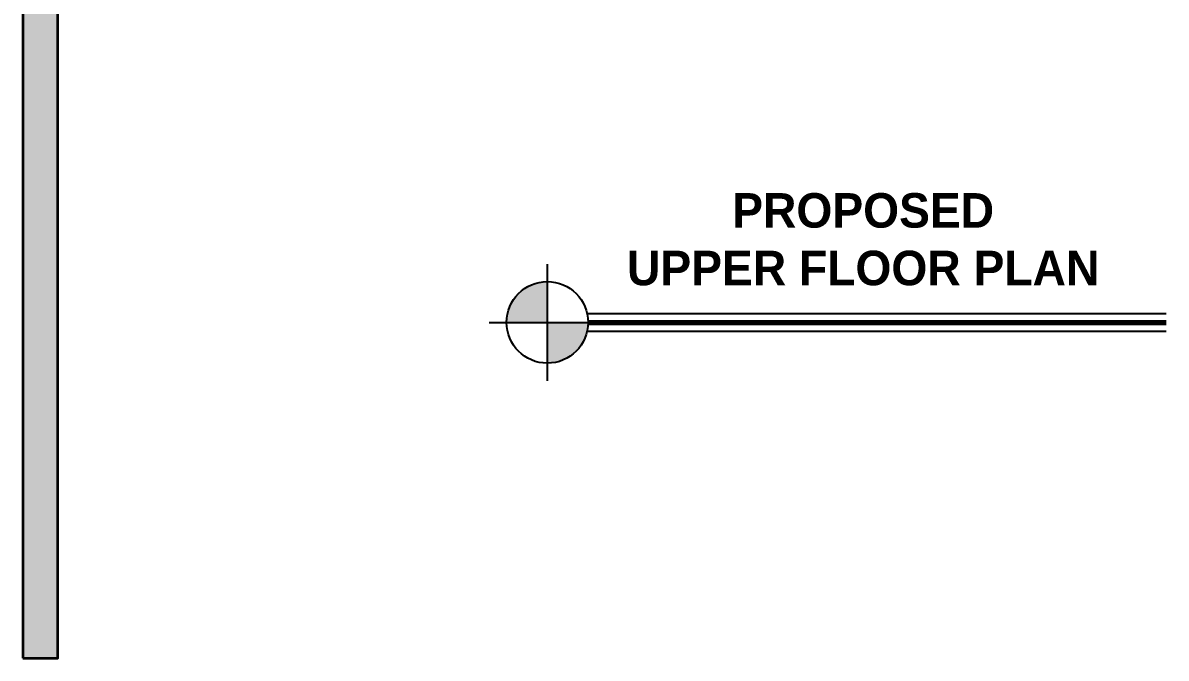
# Model space of a CAD drawing. Header units: inches. Extents: x 8351 to 42256, y 21052 to 33437.
# Drawn here: x 32768.6 to 33159.4, y 29270 to 29487.2 of the extents above; entities that cross this region are included whole.
import ezdxf

# ---------------------------------------------------------------- set-up
doc = ezdxf.new("R2010")
doc.units = ezdxf.units.IN
doc.header["$MEASUREMENT"] = 0
doc.layers.add('A-TEXT', color=7, linetype='Continuous', lineweight=25)
doc.layers.add('A-WALL', color=7, linetype='Continuous', lineweight=35)
doc.styles.add('GENERATED_STYLE_2', font='')
doc.styles.get('GENERATED_STYLE_2').set_extended_font_data('Papyrus', bold=True)

msp = doc.modelspace()

# ---------------------------------------------------------------- hatches: boundary and pattern name
at = {"lineweight": -2, "transparency": 33554544}
h = msp.add_hatch(color=7, dxfattribs=at)
h.paths.add_polyline_path([(32947.87, 29398.69, 0.414214), (32933.94, 29384.76), (32947.87, 29384.76)])
h.paths.add_polyline_path([(32961.81, 29384.76), (32947.87, 29384.76), (32947.87, 29370.82, 0.414214)])
at = {"layer": 'A-WALL', "transparency": 33554687}
h = msp.add_hatch(dxfattribs=at)
h.set_pattern_fill('GRAVEL', color=8, scale=26, angle=268)
h.set_pattern_definition([(136.01279, (29298.2475, 29253.3007), (-226.5983582, 216.0397742), [3.49794, -346.29629]), (92.96974, (29295.7308, 29255.73), (15.09551853, -312.71732494), [6.00257, -594.25404]), (40.510447, (29295.4198, 29261.7245), (-294.8996457, -249.860359), [4.23249, -419.01685]), (175.27369, (29289.2776, 29272.0852), (518.77584314, -44.1318998), [5.46619, -541.15251]), (200.833654, (29283.83, 29272.5356), (316.3468726, 119.03216454), [5.36003, -530.6437]), (265.27369, (29278.8205, 29270.6293), (44.1318998, 518.77584314), [5.46619, -541.15251]), (305.69424, (29278.3701, 29265.1817), (-248.04558514, 346.86796868), [7.22875, -715.64606]), (340.255328, (29282.5877, 29259.3109), (565.29984466, -201.85164263), [6.82469, -675.64436]), (29.429566, (29289.0112, 29257.0053), (345.05319485, 196.07726213), [5.4847, -542.9859]), (83.23636, (29293.7882, 29259.7002), (-35.9654176, -284.9183896), [6.26163, -306.81983]), (130.397438, (29294.5256, 29265.9183), (-274.93713356, 321.79119409), [8.09765, -801.66775]), (46.814075, (29288.1195, 29246.37), (162.2566774, 176.444809), [2.76383, -273.61997]), (79.469234, (29290.011, 29248.3852), (-63.7643529, -335.9793257), [5.25816, -520.5593]), (133, (29290.972, 29253.555), (-25.98416, 0.90739), [3.67695, -33.0926]), (111.19859, (29294.1536, 29255.2648), (47.4313884, -131.7355813), [1.9801, -196.03]), (199.80141, (29293.4376, 29257.111), (78.8598714, 23.262001), [2.80028, -137.214]), (298.96376, (29290.803, 29256.1623), (49.246162, -79.7672583), [4.54815, -147.0566]), (69.56505, (29293.005, 29252.183), (-27.798935, -51.060936), [3.28877, -78.93045]), (284.38954, (29293.9639, 29272.1817), (68.87861536, -262.56377577), [4.6072, -456.11397]), (338.346176, (29295.1088, 29267.719), (-282.1962289, 113.9179021), [3.86519, -382.6526]), (201.19859, (29298.202, 29252.0015), (131.7355813, 47.4313884), [3.96019, -194.04991]), (251.61046, (29294.51, 29250.5695), (87.02635365, 257.1194543), [4.6072, -456.11397]), (247.443955, (29277.8537, 29272.7443), (56.5052576, 128.1060337), [4.44288, -217.70122]), (202.77514, (29276.1495, 29268.6413), (290.3627111, 119.9395515), [3.72263, -368.54072]), (334.80141, (29272.209, 29252.649), (128.1060337, -56.5052576), [3.96019, -194.04991]), (285.354025, (29275.7923, 29250.963), (-92.1406161, 341.4236472), [4.3584, -431.48101]), (337.443955, (29272.6535, 29265.3813), (-128.1060337, 56.5052576), [2.22144, -219.92266]), (9.30993, (29272.2634, 29254.208), (104.844033, 22.354614), [1.32574, -131.24877]), (73.96376, (29273.5717, 29254.4226), (-28.706322, -77.045098), [5.36003, -101.84072]), (94.009006, (29275.0523, 29259.574), (16.91029236, -260.74900194), [4.9673, -491.762]), (211.69007, (29288.464, 29256.244), (52.87571, 24.169388), [3.74977, -89.99456]), (261.157227, (29285.2736, 29254.2741), (-67.39390055, -439.9159717), [6.54664, -648.11663]), (328.945396, (29284.2672, 29247.8053), (-178.2595829, 110.2883544), [2.67686, -265.00953]), (358, (29286.56, 29246.424), (26.89155, 25.07677), [1.56, -24.44]), (28.25644, (29275.85, 29260.0665), (-185.5186782, -97.5849376), [3.61202, -357.59152]), (316.01279, (29279.0316, 29261.7765), (226.5983582, -216.0397742), [6.99587, -342.79835]), (268, (29284.065, 29256.918), (25.07677, -26.89155), [6.76, -19.24]), (233.304846, (29283.8292, 29250.162), (-190.96299966, -253.4899066), [4.11096, -406.98513]), (162.0546, (29281.3727, 29246.8657), (-103.029259, 29.613709), [3.78565, -185.4972]), (115.645975, (29277.7712, 29248.0321), (-242.60126365, 502.7729377), [6.16369, -610.20633]), (83.42608, (29275.1035, 29253.5886), (37.7801914, 336.88671262), [6.52077, -645.55591])])
h.paths.add_polyline_path([(32780.59, 30482.28), (32768.59, 30482.28), (32768.59, 29269.97), (32780.59, 29269.97)])

# ---------------------------------------------------------------- linework, layer by layer
at = {"lineweight": -2}
for p, q in [((32947.87, 29364.82), (32947.87, 29404.69)), ((32961.81, 29387.76), (33159.37, 29387.76)), ((32927.94, 29384.76), (32961.81, 29384.76)), ((32961.81, 29381.76), (33159.37, 29381.76))]:
    msp.add_line(p, q, dxfattribs=at)
at = {"lineweight": 70}
msp.add_line((32961.81, 29384.76), (33159.37, 29384.76), dxfattribs=at)
at = {"lineweight": -2}
msp.add_circle((32947.87, 29384.76), 13.94, dxfattribs=at)
at = {"layer": 'A-WALL'}
msp.add_lwpolyline([(32768.59, 29269.97), (32780.59, 29269.97), (32780.59, 30482.28), (32768.59, 30482.28)], close=True, dxfattribs=at)

# ---------------------------------------------------------------- texts
at = {"layer": 'A-TEXT', "color": 7, "linetype": 'Continuous', "lineweight": 13, "insert": (33055.81, 29428.96), "char_height": 11.811, "attachment_point": 2, "style": 'GENERATED_STYLE_2'}
msp.add_mtext_dynamic_manual_height_columns('PROPOSED\\PUPPER FLOOR PLAN', width=437.2812, gutter_width=90, heights=[0], dxfattribs=at)

doc.saveas('drawing.dxf')
